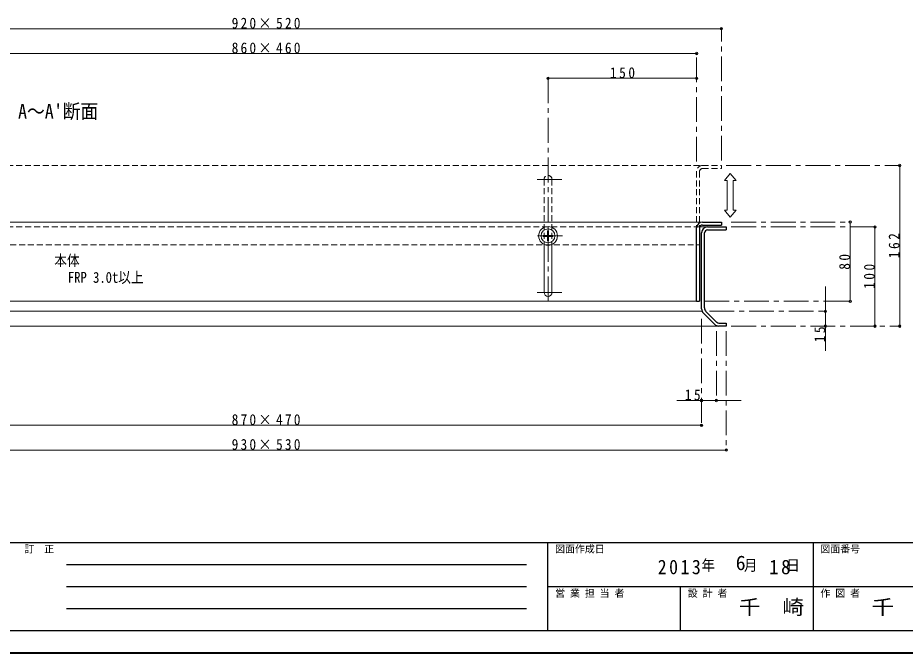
# Model space of a CAD drawing. Units: millimetres at full size, sheet at 1:5. Extents: x -1061 to 964, y -679 to 726.
# Drawn here: x -612 to 284, y -679 to -38 of the extents above; entities that cross this region are included whole.
import ezdxf
from ezdxf.enums import TextEntityAlignment as Align

# ---------------------------------------------------------------- set-up
doc = ezdxf.new("R2010")
doc.units = ezdxf.units.MM
doc.header["$LTSCALE"] = 5
doc.header["$PDMODE"] = 32
doc.header["$PDSIZE"] = 2.5
doc.linetypes.add('CHAIN1', pattern=[8, 5, -1, 1, -1])
doc.linetypes.add('DASHED1', pattern=[1.8, 1.2, -0.6])
doc.layers.add('0-0', color=7, linetype='Continuous', lineweight=18)
doc.styles.add('ＭＳ ゴシック', font='')
doc.styles.get('ＭＳ ゴシック').set_extended_font_data('MS Gothic')

msp = doc.modelspace()

# ---------------------------------------------------------------- linework, layer by layer
at = {"layer": '0-0', "color": 4, "lineweight": 9}
for p, q in [((98.599, -49.043), (-821.401, -49.043)), ((-796.401, -74.043), (73.599, -74.043)), ((-76.401, -99.043), (73.599, -99.043)), ((278.599, -187.043), (278.599, -349.043)), ((-802.401, -244.043), (79.599, -244.043)), ((228.599, -324.043), (228.599, -244.043)), ((253.599, -249.043), (253.599, -349.043)), ((203.599, -309.043), (203.599, -374.043)), ((73.599, -324.043), (-796.401, -324.043)), ((-801.94, -334.043), (79.138, -334.043)), ((118.599, -424.043), (53.599, -424.043)), ((78.599, -449.043), (-801.401, -449.043)), ((-826.401, -474.043), (103.599, -474.043))]:
    msp.add_line(p, q, dxfattribs=at)
at = {"layer": '0-0', "color": 4, "linetype": 'CHAIN1', "lineweight": 9}
for p, q in [((98.599, -182.043), (98.599, -49.043)), ((73.599, -183.043), (73.599, -74.043)), ((-76.401, -99.043), (-76.401, -329.043)), ((103.599, -187.043), (278.599, -187.043)), ((-62.401, -201.043), (-90.401, -201.043)), ((108.599, -244.043), (228.599, -244.043)), ((108.599, -249.043), (253.599, -249.043)), ((-61.901, -258.043), (-90.901, -258.043)), ((-62.401, -315.043), (-90.401, -315.043)), ((81.599, -324.043), (228.599, -324.043)), ((86.599, -334.043), (203.599, -334.043)), ((78.599, -341.558), (78.599, -449.043)), ((108.599, -349.043), (278.599, -349.043)), ((93.599, -354.043), (93.599, -424.043)), ((103.599, -354.043), (103.599, -474.043))]:
    msp.add_line(p, q, dxfattribs=at)
at = {"layer": '0-0', "color": 4, "linetype": 'DASHED1', "lineweight": 9}
for p, q in [((-802.401, -187.043), (79.599, -187.043)), ((76.771, -249.043), (-799.572, -249.043)), ((-799.401, -267.043), (76.599, -267.043))]:
    msp.add_line(p, q, dxfattribs=at)
at = {"layer": '0-0', "linetype": 'DASHED1'}
for p, q in [((73.599, -193.043), (73.599, -250.043)), ((76.599, -193.043), (76.599, -250.043)), ((79.599, -190.043), (98.599, -190.043)), ((-80.401, -201.043), (-80.401, -266.66)), ((-72.401, -201.043), (-72.401, -266.66))]:
    msp.add_line(p, q, dxfattribs=at)
at = {"layer": '0-0'}
for p, q in [((104.599, -232.043), (104.599, -202.043)), ((110.599, -202.043), (113.599, -202.043)), ((110.599, -202.043), (110.599, -232.043)), ((107.599, -239.043), (113.599, -232.043)), ((113.599, -232.043), (110.599, -232.043)), ((76.771, -249.043), (84.599, -249.043)), ((-81.401, -257.543), (-81.401, -258.543)), ((-81.401, -257.543), (-76.901, -257.543)), ((-81.401, -258.543), (-76.901, -258.543)), ((-76.901, -258.543), (-76.901, -263.043)), ((-75.901, -253.043), (-75.901, -257.543)), ((-71.401, -257.543), (-75.901, -257.543)), ((-71.401, -258.543), (-75.901, -258.543)), ((-71.401, -257.543), (-71.401, -258.543)), ((-80.401, -266.66), (-80.401, -315.043)), ((-72.401, -266.66), (-72.401, -315.043)), ((96.085, -349.043), (-818.886, -349.043))]:
    msp.add_line(p, q, dxfattribs=at)
at = {"layer": '0-0', "color": 5, "lineweight": 25}
for p, q in [((73.599, -324.043), (73.599, -250.043)), ((76.599, -250.043), (76.599, -324.043)), ((79.599, -247.043), (98.599, -247.043)), ((84.599, -249.043), (103.599, -249.043)), ((103.599, -249.043), (103.599, -252.043)), ((78.599, -331.558), (78.599, -255.043)), ((81.599, -330.73), (81.599, -255.043)), ((84.599, -252.043), (103.599, -252.043)), ((73.599, -324.043), (76.599, -324.043)), ((80.357, -335.801), (91.842, -347.286)), ((93.378, -344.579), (83.064, -334.265)), ((103.599, -349.043), (96.085, -349.043)), ((96.913, -346.043), (103.599, -346.043)), ((103.599, -346.043), (103.599, -349.043))]:
    msp.add_line(p, q, dxfattribs=at)
at = {"layer": '0-0', "color": 6, "lineweight": 25}
for p, q in [((-1038.901, -567.258), (941.099, -567.258)), ((-76.758, -656.543), (-76.758, -567.258)), ((191.099, -567.258), (191.099, -656.543)), ((-562.472, -589.579), (-98.186, -589.579)), ((-98.186, -611.9), (-562.472, -611.9)), ((941.099, -611.9), (-76.758, -611.9)), ((57.171, -656.543), (57.171, -611.9)), ((-98.186, -634.222), (-562.472, -634.222)), ((941.099, -656.543), (-1038.901, -656.543))]:
    msp.add_line(p, q, dxfattribs=at)
at = {"layer": '0-0', "color": 1, "lineweight": 40}
msp.add_line((963.599, -679.043), (-1061.401, -679.043), dxfattribs=at)
at = {"layer": '0-0', "linetype": 'DASHED1'}
msp.add_lwpolyline([(79.599, -187.043), (98.599, -187.043), (98.599, -190.043)], dxfattribs=at)
at = {"layer": '0-0'}
for points in [[(113.599, -202.043), (107.599, -195.043), (101.599, -202.043), (104.599, -202.043)], [(107.599, -239.043), (101.599, -232.043), (104.599, -232.043)], [(-75.901, -253.043), (-76.901, -253.043), (-76.901, -257.543)], [(-75.901, -258.543), (-75.901, -263.043), (-76.901, -263.043)]]:
    msp.add_lwpolyline(points, dxfattribs=at)
at = {"layer": '0-0', "color": 5, "lineweight": 25}
msp.add_lwpolyline([(79.599, -244.043), (98.599, -244.043), (98.599, -247.043)], dxfattribs=at)
at = {"layer": '0-0', "color": 4, "lineweight": 9}
msp.add_circle((-76.401, -258.043), 9.5, dxfattribs=at)
at = {"layer": '0-0'}
msp.add_circle((-76.401, -258.043), 7, dxfattribs=at)
at = {"layer": '0-0', "linetype": 'DASHED1'}
for centre, radius, start in [((79.599, -193.043), 6, 90), ((-76.401, -201.043), 4, 360), ((79.599, -193.043), 3, 90)]:
    msp.add_arc(centre, radius, start, 180, dxfattribs=at)
at = {"layer": '0-0', "color": 5, "lineweight": 25}
for centre, radius, start, end in [((79.599, -250.043), 6, 90, 180), ((79.599, -250.043), 3, 90, 180), ((84.599, -255.043), 6, 90, 180), ((84.599, -255.043), 3, 90, 180), ((86.599, -330.73), 5, 180, 225), ((84.599, -331.558), 6, 180, 225), ((96.085, -343.043), 6, 225, 270), ((96.913, -341.043), 5, 225, 270)]:
    msp.add_arc(centre, radius, start, end, dxfattribs=at)
at = {"layer": '0-0'}
msp.add_arc((-76.401, -315.043), 4, 180, 0, dxfattribs=at)
at = {"layer": '0-0', "color": 4}
for p in [(98.599, -49.043), (73.599, -74.043), (-76.401, -99.043), (73.599, -99.043), (278.599, -187.043), (228.599, -244.043), (253.599, -249.043), (228.599, -324.043), (203.599, -334.043), (203.599, -349.043), (253.599, -349.043), (278.599, -349.043), (78.599, -424.043), (93.599, -424.043), (78.599, -449.043), (103.599, -474.043)]:
    msp.add_point(p, dxfattribs=at)

# ---------------------------------------------------------------- texts
at = {"layer": '0-0', "style": 'ＭＳ ゴシック'}
for s, height, width, p in [("A～A'断面", 14.66, 0.9, (-611.401, -144.043)), ('本体', 11, 0.85, (-574.855, -291.676)), ('FRP 3.0t以上', 11, 0.85, (-561.145, -308.65)), ('千\u3000崎', 14.66, 1.1, (116.099, -644.222)), ('千\u3000崎', 14.66, 1.15, (250.028, -644.222))]:
    msp.add_text(s, height=height, dxfattribs=dict(at, width=width)).set_placement(p, align=Align.BOTTOM_LEFT)
for s, height, p in [('訂\u3000正', 7.331, (-604.972, -579.758)), ('図面作成日', 7.331, (-69.258, -579.758)), ('図面番号', 7.331, (198.599, -579.758)), ('6', 14.66, (113.099, -599.579)), ('営 業 担 当 者', 7.331, (-69.258, -624.4)), ('設 計 者', 7.331, (64.671, -624.4)), ('作 図 者', 7.331, (198.599, -624.4))]:
    msp.add_text(s, height=height, dxfattribs=at).set_placement(p, align=Align.BOTTOM_LEFT)
at = {"layer": '0-0', "attachment_point": 7, "style": 'ＭＳ ゴシック'}
for s, insert, char_height in [('\\T1.33;\\W0.9;920×520', (-395.776, -49.043), 11), ('\\T1.33;\\W0.9;860×460', (-395.776, -74.043), 11), ('\\T1.38;\\W0.9;150', (-13.901, -99.043), 11), ('\\T1.36;\\W0.9;15', (61.724, -424.043), 11), ('\\T1.33;\\W0.9;870×470', (-395.776, -449.043), 11), ('\\T1.33;\\W0.9;930×530', (-395.776, -474.043), 11), ('\\T1.28;\\W0.9;2013', (34.349, -599.579), 14.66), ('\\T1.27;\\W0.9;年\\~\\~\\~月\\~\\~\\~日', (78.599, -597.079), 11), ('\\T1.27;\\W0.95;18', (146.849, -599.579), 14.66)]:
    msp.add_mtext(s, dxfattribs=dict(at, insert=insert, char_height=char_height))
at = {"layer": '0-0', "char_height": 11, "attachment_point": 7, "rotation": 90, "style": 'ＭＳ ゴシック'}
for s, insert in [('\\T1.38;\\W0.9;162', (278.599, -280.543)), ('\\T1.36;\\W0.9;80', (228.599, -292.168)), ('\\T1.38;\\W0.9;100', (253.599, -311.543)), ('\\T1.36;\\W0.9;15', (203.599, -365.293))]:
    msp.add_mtext(s, dxfattribs=dict(at, insert=insert))

doc.saveas('drawing.dxf')
